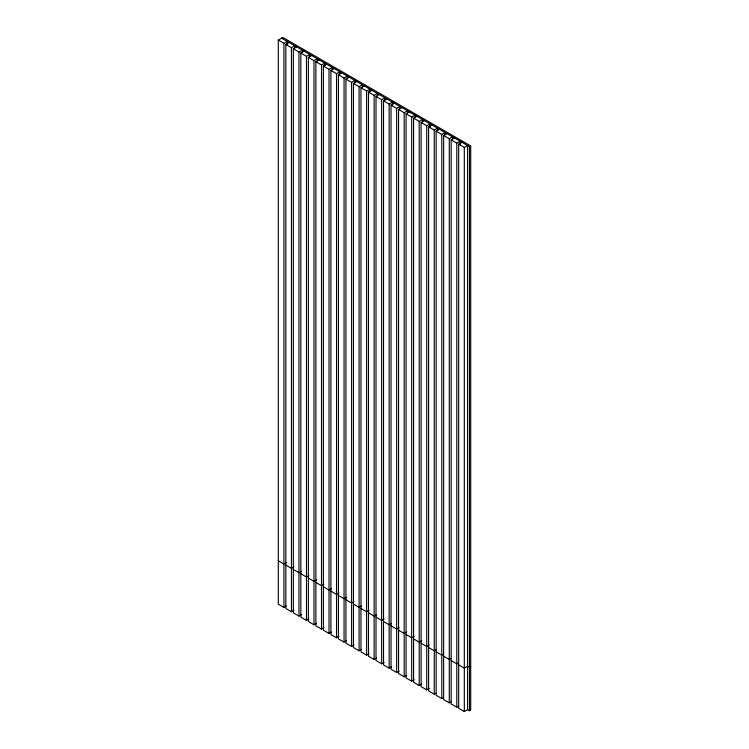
<?xml version="1.0" encoding="UTF-8"?>
<svg xmlns="http://www.w3.org/2000/svg" width="749" height="749" viewBox="0 0 749 749"><rect width="100%" height="100%" fill="white"/><g stroke="black" fill="none" stroke-linecap="round" stroke-linejoin="round"><path stroke-width="1.12" d="M286.399 605.988L283.937 607.411L278.3 604.153L278.3 40.053L282.804 37.45L470.7 145.933L470.7 710.033L469.483 710.735L467.46 709.575M278.3 40.053L283.937 43.311L287.223 41.41L287.223 44.921M293.917 610.323L291.455 611.746L285.818 608.497L285.818 44.397L289.105 42.496M285.818 44.397L291.455 47.646L294.741 45.745L294.741 48.086M301.435 614.667L298.963 616.09L293.327 612.832L293.327 48.732L296.613 46.831M293.327 48.732L298.963 51.99L302.259 50.089L302.259 52.43M308.953 619.002L306.481 620.425L300.845 617.176L300.845 53.067L304.131 51.175M300.845 53.067L306.481 56.325L309.768 54.424L309.768 56.765M316.462 623.346L314 624.769L308.363 621.511L308.363 57.411L311.65 55.51M308.363 57.411L314 60.669L317.286 58.768L317.286 61.109M323.98 627.681L321.518 629.104L315.881 625.855L315.881 61.746L319.168 59.854M315.881 61.746L321.518 65.004L324.804 63.103L324.804 65.444M331.498 632.025L329.026 633.448L323.39 630.19L323.39 66.09L326.676 64.189M323.39 66.09L329.026 69.339L332.322 67.447L332.322 69.788M339.016 636.36L336.544 637.783L330.908 634.534L330.908 70.425L334.194 68.534M330.908 70.425L336.544 73.683L339.831 71.782L339.831 74.123M346.525 640.704L344.063 642.127L338.426 638.869L338.426 74.769L341.713 72.868M338.426 74.769L344.063 78.018L347.349 76.126L347.349 78.467M354.043 645.039L351.581 646.462L345.944 643.204L345.944 79.104L349.231 77.203M345.944 79.104L351.581 82.362L354.867 80.461L354.867 82.802M361.561 649.374L359.089 650.806L353.453 647.548L353.453 83.448L356.749 81.547M353.453 83.448L359.089 86.697L362.385 84.806L362.385 87.146M369.079 653.718L366.607 655.141L360.971 651.883L360.971 87.783L364.257 85.882M360.971 87.783L366.607 91.041L369.894 89.14L369.894 91.481M376.588 658.053L374.126 659.476L368.489 656.227L368.489 92.127L371.776 90.226M368.489 92.127L374.126 95.376L377.412 93.475L377.412 95.816M384.106 662.397L381.644 663.82L376.007 660.562L376.007 96.462L379.294 94.561M376.007 96.462L381.644 99.72L384.93 97.819L384.93 100.16M391.624 666.732L389.152 668.155L383.516 664.906L383.516 100.806L386.812 98.905M383.516 100.806L389.152 104.055L392.448 102.154L392.448 105.665M399.142 671.076L396.67 672.499L391.034 669.241L391.034 105.141L394.32 103.24M391.034 105.141L396.67 108.399L399.957 106.498L399.957 108.839M406.651 675.411L404.188 676.834L398.552 673.585L398.552 109.485L401.839 107.584M398.552 109.485L404.188 112.734L407.475 110.833L407.475 113.174M414.169 679.755L411.707 681.178L406.07 677.92L406.07 113.82L409.357 111.919M406.07 113.82L411.707 117.078L414.993 115.177L414.993 117.518M421.687 684.09L419.215 685.513L413.579 682.264L413.579 118.155L416.875 116.264M413.579 118.155L419.215 121.413L422.511 119.512L422.511 123.023M429.205 688.434L426.733 689.857L421.097 686.599L421.097 122.499L424.383 120.598M421.097 122.499L426.733 125.748L430.02 123.857L430.02 127.367M435.89 693.246L434.251 694.192L428.615 690.943L428.615 126.834L431.901 124.943M428.615 126.834L434.251 130.092L437.538 128.191L437.538 130.532M443.408 697.581L441.77 698.536L436.133 695.278L436.133 131.178L439.42 129.277M436.133 131.178L441.77 134.427L445.056 132.536L445.056 134.876M450.926 701.925L449.278 702.871L443.642 699.613L443.642 135.513L446.938 133.622M443.642 135.513L449.278 138.771L452.574 136.87L452.574 139.211M458.444 706.26L456.796 707.215L451.16 703.957L451.16 139.857L454.446 137.956M451.16 139.857L456.796 143.106L460.083 141.215L460.083 144.726M458.678 144.192L464.314 147.45L467.601 145.549L467.601 709.649L464.314 711.55L458.678 708.292L458.678 144.192L461.964 142.291M281.587 38.152L469.483 146.635L470.7 145.933M286.399 562.593L283.937 564.016L278.3 560.767M293.917 566.937L291.455 568.36L285.818 565.102M301.435 571.272L298.963 572.695L293.327 569.437M308.953 575.606L306.481 577.039L300.845 573.781M316.462 579.951L314 581.374L308.363 578.116M323.98 584.286L321.518 585.709L315.881 582.46M331.498 588.63L329.026 590.053L323.39 586.795M339.016 592.965L336.544 594.388L330.908 591.139M346.525 597.309L344.063 598.732L338.426 595.474M354.043 601.644L351.581 603.067L345.944 599.818M361.561 605.988L359.089 607.411L353.453 604.153M369.079 610.323L366.607 611.746L360.971 608.497M376.588 614.667L374.126 616.09L368.489 612.832M384.106 619.002L381.644 620.425L376.007 617.176M391.624 623.346L389.152 624.769L383.516 621.511M399.142 627.681L396.67 629.104L391.034 625.855M406.651 632.025L404.188 633.448L398.552 630.19M414.169 636.36L411.707 637.783L406.07 634.525M421.687 640.695L419.215 642.127L413.579 638.869M429.205 645.039L426.733 646.462L421.097 643.204M435.89 649.851L434.251 650.797L428.615 647.548M443.408 654.195L441.77 655.141L436.133 651.883M450.926 658.53L449.278 659.476L443.642 656.227M458.444 662.865L456.796 663.82L451.16 660.562M467.601 666.264L464.314 668.155L458.678 664.906M470.7 666.638L469.483 667.34L467.46 666.179M469.483 146.635L469.483 710.735M464.314 147.45L464.314 711.55M456.796 143.106L456.796 707.215M449.278 138.771L449.278 702.871M441.77 134.427L441.77 698.536M434.251 130.092L434.251 694.192M426.733 125.748L426.733 689.857M419.215 121.413L419.215 685.513M411.707 117.078L411.707 681.178M404.188 112.734L404.188 676.834M396.67 108.399L396.67 672.499M389.152 104.055L389.152 668.155M381.644 99.72L381.644 663.82M374.126 95.376L374.126 659.476M366.607 91.041L366.607 655.141M359.089 86.697L359.089 650.806M351.581 82.362L351.581 646.462M344.063 78.018L344.063 642.127M336.544 73.683L336.544 637.783M329.026 69.339L329.026 633.448M321.518 65.004L321.518 629.104M314 60.669L314 624.769M306.481 56.325L306.481 620.425M298.963 51.99L298.963 616.09M291.455 47.646L291.455 611.746M283.937 43.311L283.937 607.411"/></g></svg>
